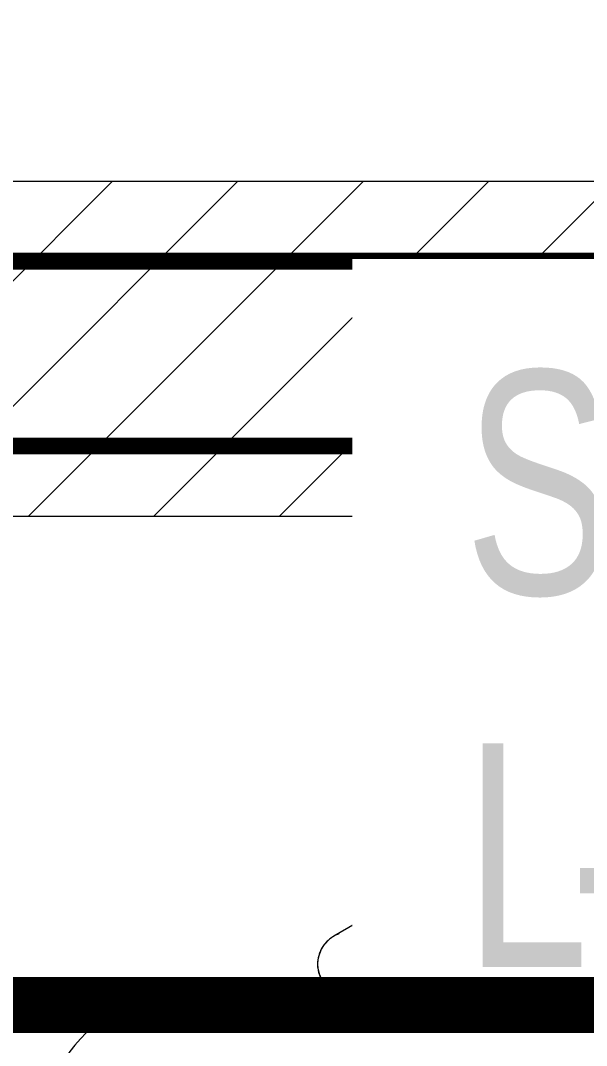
# Model space of a CAD drawing. Header units: millimetres. Extents: x -81374 to 485233, y -39075 to 157313.
# Drawn here: x 37252 to 37759, y -10371 to -9454 of the extents above; entities that cross this region are included whole.
import ezdxf
from ezdxf.enums import TextEntityAlignment as Align

# ---------------------------------------------------------------- set-up
doc = ezdxf.new("R2010")
doc.units = ezdxf.units.MM
doc.linetypes.add('CENTER', pattern=[2, 1.25, -0.25, 0.25, -0.25])
doc.linetypes.add('HIDDEN', pattern=[0.375, 0.25, -0.125])
for name, color, linetype, lineweight in [('CB-AC CABLE TRAY', 213, 'Continuous', 15), ('COPPER PIPE ', 4, 'Continuous', 30), ('G-IMPT', 8, 'Continuous', 5)]:
    doc.layers.add(name, color=color, linetype=linetype, lineweight=lineweight)
for name, color, linetype in [('CEN', 252, 'CENTER'), ('M-HVAC VRV PIPE', 152, 'Continuous'), ('M-HVAC-TEXT', 7, 'Continuous')]:
    doc.layers.add(name, color=color, linetype=linetype)
doc.styles.add('romans', font='stylu.ttf', dxfattribs={"height": 125})
doc.styles.get("Standard").update_dxf_attribs({"font": 'arial.ttf'})

# ---------------------------------------------------------------- blocks, each defined once
blk = doc.blocks.new('ng')
at = {"layer": 'CEN', "color": 9, "linetype": 'HIDDEN', "lineweight": 0, "ltscale": 1500, "true_color": 0xc7c8ca}
blk.add_lwpolyline([(45318.01, 48121.55), (45318.01, 49779.34), (49418.01, 49779.34), (49418.01, 48121.55)], dxfattribs=at)
blk = doc.blocks.new('floor plan 1')
at = {"layer": 'G-IMPT', "color": 8, "ltscale": 500}
for p, q in [((20753.7, -28759.41, 0), (18053.7, -28759.41, 0)), ((20595.41, -28760.52, 0), (20536.54, -28794.52, 0)), ((20651.22, -28768.15, 0), (20648.81, -28762.72, 0)), ((20652.51, -28774.59, 0), (20651.22, -28768.15, 0)), ((20652.04, -28782.64, 0), (20652.55, -28778.7, 0)), ((20652.55, -28778.7, 0), (20652.51, -28774.59, 0)), ((20605.89, -28787.6, 0), (20606.08, -28787.39, 0)), ((20649.34, -28790.23, 0), (20652.04, -28782.64, 0)), ((20586.52, -28789.04, 0), (20572.99, -28796.86, 0)), ((20641.61, -28799.55, 0), (20647.18, -28793.72, 0)), ((20647.18, -28793.72, 0), (20649.34, -28790.23, 0)), ((20565.12, -28844.06, 0), (20638.14, -28801.91, 0)), ((20638.13, -28801.9, 0), (20641.61, -28799.55, 0)), ((20488.17, -28822.44, 0), (20478.07, -28828.27, 0)), ((20473.3, -28831.02, 0), (20466.4, -28835.01, 0)), ((20506.67, -28877.81, 0), (20516.77, -28871.98, 0)), ((20495, -28884.55, 0), (20501.9, -28880.56, 0)), ((20522.1, -29093.6, 0), (20520.13, -29091.58, 0)), ((20528.61, -29100.12, 0), (20522.1, -29093.6, 0)), ((20531.84, -29103.29, 0), (20528.61, -29100.12, 0)), ((20519.41, -29107.12, 0), (20513.14, -29100.81, 0)), ((20523.05, -29110.69, 0), (20519.41, -29107.12, 0)), ((20535.48, -29106.72, 0), (20531.84, -29103.29, 0)), ((20537.94, -29108.9, 0), (20535.48, -29106.72, 0)), ((20540.06, -29110.47, 0), (20537.94, -29108.9, 0)), ((20491.91, -29120.65, 0), (20487.95, -29114.79, 0)), ((20525.63, -29113.18, 0), (20523.05, -29110.69, 0)), ((20528.94, -29116.24, 0), (20525.63, -29113.18, 0)), ((20532.06, -29118.87, 0), (20528.94, -29116.24, 0)), ((20531.3, -29115.27, 0), (20531.51, -29113.82, 0)), ((20531.51, -29113.82, 0), (20532.07, -29112.46, 0)), ((20532.07, -29112.46, 0), (20532.96, -29111.29, 0)), ((20532.96, -29111.29, 0), (20534.11, -29110.38, 0)), ((20534.11, -29110.38, 0), (20535.47, -29109.8, 0)), ((20535.47, -29109.8, 0), (20536.9, -29109.58, 0)), ((20536.9, -29109.58, 0), (20538.34, -29109.73, 0)), ((20538.34, -29109.73, 0), (20539.7, -29110.26, 0)), ((20573.36, -29127.41, 0), (20539.56, -29110.18, 0)), ((20539.7, -29110.26, 0), (20540.83, -29111.08, 0)), ((20540.83, -29111.08, 0), (20541.19, -29111.52, 0)), ((20541.19, -29111.52, 0), (20541.66, -29112.08, 0)), ((20541.66, -29112.08, 0), (20542.08, -29112.81, 0)), ((20482.58, -29127.27, 0), (20478.86, -29121.77, 0)), ((20488.22, -29135.56, 0), (20482.58, -29127.27, 0)), ((20497.46, -29128.8, 0), (20491.91, -29120.65, 0)), ((20533.24, -29119.7, 0), (20532.06, -29118.87, 0)), ((20533.85, -29120.08, 0), (20533.24, -29119.7, 0)), ((20534.35, -29120.37, 0), (20568.16, -29137.6, 0)), ((20567.66, -29127.66, 0), (20566.85, -29128.44, 0)), ((20568.71, -29127.14, 0), (20567.66, -29127.66, 0)), ((20569.68, -29126.93, 0), (20568.71, -29127.14, 0)), ((20571.01, -29126.81, 0), (20569.68, -29126.93, 0)), ((20572.33, -29127.01, 0), (20571.01, -29126.81, 0)), ((20573.57, -29127.53, 0), (20572.33, -29127.01, 0)), ((20574.63, -29128.31, 0), (20573.57, -29127.53, 0)), ((20491.32, -29140.09, 0), (20488.22, -29135.56, 0)), ((20500.51, -29133.26, 0), (20497.46, -29128.8, 0)), ((20503.15, -29137.08, 0), (20500.51, -29133.26, 0)), ((20565.3, -29131.09, 0), (20565.1, -29132.5, 0)), ((20565.1, -29132.5, 0), (20565.17, -29133.45, 0)), ((20565.17, -29133.45, 0), (20565.39, -29134.37, 0)), ((20565.94, -29129.62, 0), (20565.3, -29131.09, 0)), ((20565.39, -29134.37, 0), (20565.76, -29135.23, 0)), ((20565.76, -29135.23, 0), (20566.25, -29136.01, 0)), ((20566.85, -29128.44, 0), (20565.94, -29129.62, 0)), ((20566.25, -29136.01, 0), (20566.88, -29136.7, 0)), ((20567.02, -29136.83, 0), (20570.04, -29139.4, 0)), ((20574.54, -29128.22, 0), (20578.45, -29131.67, 0)), ((20579.22, -29132.56, 0), (20578.45, -29131.67, 0)), ((20581.44, -29145.81, 0), (20579.22, -29132.56, 0)), ((20493.91, -29143.82, 0), (20491.32, -29140.09, 0)), ((20495.61, -29146.23, 0), (20493.91, -29143.82, 0)), ((20495.66, -29143.88, 0), (20495.97, -29142.53, 0)), ((20495.68, -29145.25, 0), (20495.66, -29143.88, 0)), ((20496.06, -29146.57, 0), (20495.68, -29145.25, 0)), ((20495.97, -29142.53, 0), (20496.59, -29141.27, 0)), ((20496.59, -29141.27, 0), (20497.5, -29140.21, 0)), ((20497.5, -29140.21, 0), (20498.63, -29139.4, 0)), ((20498.63, -29139.4, 0), (20499.93, -29138.87, 0)), ((20499.93, -29138.87, 0), (20501.31, -29138.68, 0)), ((20505.92, -29140.95, 0), (20503.15, -29137.08, 0)), ((20522.54, -29162.77, 0), (20505.88, -29140.89, 0)), ((20567.82, -29149.36, 0), (20570.25, -29143.36, 0)), ((20570.25, -29143.36, 0), (20570.04, -29139.4, 0)), ((20578.45, -29153.76, 0), (20581.44, -29145.81, 0)), ((20496.7, -29147.72, 0), (20495.61, -29146.23, 0)), ((20496.6, -29147.59, 0), (20496.06, -29146.57, 0)), ((20496.9, -29147.98, 0), (20496.6, -29147.59, 0)), ((20496.74, -29147.77, 0), (20513.44, -29169.69, 0)), ((20497.33, -29148.44, 0), (20496.9, -29147.98, 0)), ((20497.81, -29148.85, 0), (20497.33, -29148.44, 0)), ((20498.33, -29149.2, 0), (20497.81, -29148.85, 0)), ((20498.88, -29149.49, 0), (20498.33, -29149.2, 0)), ((20499.45, -29149.71, 0), (20498.88, -29149.49, 0)), ((20500.06, -29149.87, 0), (20499.45, -29149.71, 0)), ((20561.71, -29157.6, 0), (20567.82, -29149.36, 0)), ((20572.19, -29162.96, 0), (20578.45, -29153.76, 0)), ((20449.89, -29165.62, 0), (20451.71, -29164.38, 0)), ((20451.71, -29164.38, 0), (20453.93, -29163.92, 0)), ((20453.93, -29163.92, 0), (20455.26, -29164.07, 0)), ((20455.26, -29164.07, 0), (20456.53, -29164.53, 0)), ((20456.53, -29164.53, 0), (20457.65, -29165.27, 0)), ((20514.37, -29161.97, 0), (20512.31, -29166.39, 0)), ((20516.47, -29160.71, 0), (20514.37, -29161.97, 0)), ((20517.99, -29160.58, 0), (20516.04, -29160.72, 0)), ((20516.04, -29160.72, 0), (20516.47, -29160.71, 0)), ((20518.91, -29160.64, 0), (20517.99, -29160.58, 0)), ((20519.81, -29160.84, 0), (20518.91, -29160.64, 0)), ((20520.66, -29161.19, 0), (20519.81, -29160.84, 0)), ((20521.44, -29161.67, 0), (20520.66, -29161.19, 0)), ((20522.13, -29162.28, 0), (20521.44, -29161.67, 0)), ((20522.7, -29162.98, 0), (20522.13, -29162.28, 0)), ((20523.3, -29164.11, 0), (20523.25, -29163.98, 0)), ((20524.33, -29166.38, 0), (20523.3, -29164.11, 0)), ((20551.32, -29167.33, 0), (20557.07, -29162.34, 0)), ((20557.07, -29162.34, 0), (20561.71, -29157.6, 0)), ((20561.95, -29173.34, 0), (20572.19, -29162.96, 0)), ((20448.22, -29169.66, 0), (20448.66, -29167.44, 0)), ((20448.66, -29171.83, 0), (20448.22, -29169.66, 0)), ((20448.66, -29167.44, 0), (20449.89, -29165.62, 0)), ((20448.95, -29172.42, 0), (20471.14, -29211.69, 0)), ((20457.65, -29165.27, 0), (20458.55, -29166.23, 0)), ((20458.55, -29166.23, 0), (20459.2, -29167.38, 0)), ((20481.1, -29206.06, 0), (20458.91, -29166.79, 0)), ((20509, -29176.04, 0), (20511.76, -29173.19, 0)), ((20511.76, -29173.19, 0), (20513.61, -29170.07, 0)), ((20512.31, -29166.39, 0), (20513.29, -29169.48, 0)), ((20513.61, -29170.07, 0), (20512.74, -29168.48, 0)), ((20522.64, -29177.61, 0), (20524.99, -29171.26, 0)), ((20524.99, -29171.26, 0), (20524.33, -29166.38, 0)), ((20536.07, -29177.96, 0), (20551.32, -29167.33, 0)), ((20547.82, -29184.05, 0), (20561.95, -29173.34, 0)), ((20497.49, -29184.38, 0), (20504.37, -29179.76, 0)), ((20504.37, -29179.76, 0), (20509, -29176.04, 0)), ((20516.34, -29184.82, 0), (20522.64, -29177.61, 0)), ((20516.35, -29188.38, 0), (20536.07, -29177.96, 0)), ((20474.61, -29203.36, 0), (20516.35, -29188.38, 0)), ((20475.06, -29196.54, 0), (20487.26, -29190.28, 0)), ((20487.26, -29190.28, 0), (20497.49, -29184.38, 0)), ((20505.47, -29192.81, 0), (20511.16, -29188.97, 0)), ((20511.16, -29188.97, 0), (20516.34, -29184.82, 0)), ((20526.21, -29196.37, 0), (20547.82, -29184.05, 0)), ((20454.25, -29206.13, 0), (20465.91, -29200.76, 0)), ((20477.62, -29214.4, 0), (20526.21, -29196.37, 0)), ((20411.02, -29217.32, 0), (20469.81, -29204.55, 0)), ((20440.57, -29210.94, 0), (20454.26, -29206.13, 0)), ((20469.81, -29204.55, 0), (20474.61, -29203.36, 0)), ((20481.3, -29206.22, 0), (20487.89, -29202.8, 0)), ((20357.14, -29221.03, 0), (20440.57, -29210.94, 0)), ((20412.78, -29228.63, 0), (20473.08, -29215.52, 0)), ((20473.08, -29215.52, 0), (20477.62, -29214.4, 0)), ((20357.14, -29233.39, 0), (20412.78, -29228.63, 0)), ((20430.19, -29224.4, 0), (20439.14, -29223.41, 0)), ((20439.14, -29223.41, 0), (20443.97, -29221.74, 0))]:
    blk.add_line(p, q, dxfattribs=at)
for centre, radius, start, end in [((20753.7, -28609.41, 0), 150, 270, 0), ((20357.14, -28931.02, 0), 227.37, 0, 49.03724), ((20357.14, -28931.02, 0), 228.8, 0, 48.59487), ((20357.14, -28931.02, 0), 228.8, 0, 48.59487), ((20357.14, -28931.02, 0), 228.8, 180, 0), ((20357.14, -28931.02, 0), 228.8, 180, 0), ((20357.14, -28931.02, 0), 227.37, 180, 0)]:
    blk.add_arc(centre, radius, start, end, dxfattribs=at)
for centre, major_axis, ratio, start_param, end_param in [((20593.78, -28794.49, 0), (4.17, -7.23), 0.173648, 3.403392, 3.926991), ((20593.78, -28794.49, 0), (4.17, -7.23), 0.173648, 0.261799, 2.879793), ((20593.78, -28794.49, 0), (4.17, -7.23), 0.173648, 4.18879, 5.235988), ((20593.78, -28794.49, 0), (4.17, -7.23), 0.173648, 5.497787, 6.021386), ((20453.93, -29169.61, 0), (-4.98, -2.81), 0.992436, 6.183384, 6.879071), ((20453.93, -29169.61, 0), (-4.98, -2.81), 0.992436, 2.248945, 3.041791), ((20476.12, -29208.88, 0), (-4.98, -2.81), 0.992436, 4.201269, 5.531684)]:
    blk.add_ellipse(centre, major_axis=major_axis, ratio=ratio, start_param=start_param, end_param=end_param, dxfattribs=at)
for points, knots in [([(20633.61, -28804.02, 0), (20635.18, -28803.45, 0), (20638.22, -28802.01, 0), (20642.35, -28799.14, 0), (20645.89, -28795.59, 0), (20648.81, -28791.51, 0), (20650.94, -28786.95, 0), (20652.3, -28782.08, 0), (20652.73, -28777.09, 0), (20652.2, -28770.37, 0), (20650.5, -28765.75, 0), (20648.8, -28762.73, 0)], [-0.5555556, -0.5555556, -0.5555556, -0.5555556, -0.5, -0.4444444, -0.3888889, -0.3333333, -0.2777778, -0.2222222, -0.1666667, -0.1111111, 0, 0, 0, 0]), ([(20633.61, -28804.02, 0), (20634.78, -28803.59, 0), (20636.86, -28802.67, 0), (20639.78, -28800.94, 0), (20642.77, -28798.72, 0), (20645.89, -28795.59, 0), (20648.81, -28791.5, 0), (20650.94, -28786.95, 0), (20652.29, -28782.11, 0), (20652.73, -28777.1, 0), (20652.34, -28772.05, 0), (20651.07, -28767.32, 0), (20649.65, -28764.24, 0), (20648.8, -28762.73, 0)], [-0.5555556, -0.5555556, -0.5555556, -0.5555556, -0.5138889, -0.4791667, -0.4444444, -0.3888889, -0.3333333, -0.2777778, -0.2222222, -0.1666667, -0.1111111, -0.0555556, 0, 0, 0, 0]), ([(20594.71, -28793.95, 0), (20594.39, -28793.41, 0), (20593.76, -28792.33, 0), (20592.97, -28791.07, 0), (20592.38, -28790.15, 0), (20591.97, -28789.51, 0), (20591.59, -28788.92, 0), (20591.27, -28788.39, 0), (20591, -28787.92, 0), (20590.86, -28787.65, 0), (20590.8, -28787.53, 0)], [-1, -1, -1, -1, -0.8571429, -0.7142857, -0.6428571, -0.5714286, -0.5, -0.4285714, -0.3571429, -0.2857143, -0.2857143, -0.2857143, -0.2857143]), ([(20591.17, -28786.6, 0), (20591.37, -28786.65, 0), (20591.74, -28786.8, 0), (20592.34, -28787.15, 0), (20592.84, -28787.49, 0), (20593.37, -28787.89, 0), (20593.93, -28788.37, 0), (20594.51, -28788.92, 0), (20595.28, -28789.74, 0), (20596.22, -28790.9, 0), (20596.91, -28791.96, 0), (20597.22, -28792.5, 0)], [-0.8571429, -0.8571429, -0.8571429, -0.8571429, -0.7142857, -0.6428571, -0.5714286, -0.5, -0.4285714, -0.3571429, -0.2857143, -0.1428571, 0, 0, 0, 0]), ([(20596.16, -28785.11, 0), (20596.34, -28785.72, 0), (20596.77, -28787.12, 0), (20597.41, -28788.5, 0), (20597.78, -28789.27, 0)], [-0.07703691, -0.07703691, -0.07703691, -0.07703691, -0.05555556, -0.0274858, -0.0274858, -0.0274858, -0.0274858]), ([(20598.75, -28801.02, 0), (20598.62, -28800.93, 0), (20598.41, -28800.69, 0), (20598.08, -28800.18, 0), (20597.81, -28799.72, 0), (20597.51, -28799.17, 0), (20597.19, -28798.55, 0), (20596.84, -28797.88, 0), (20596.33, -28796.91, 0), (20595.64, -28795.59, 0), (20595.02, -28794.5, 0), (20594.71, -28793.95, 0)], [-0.8571429, -0.8571429, -0.8571429, -0.8571429, -0.7142857, -0.6428571, -0.5714286, -0.5, -0.4285714, -0.3571429, -0.2857143, -0.1428571, 0, 0, 0, 0]), ([(20597.22, -28792.5, 0), (20597.53, -28793.05, 0), (20598.11, -28794.17, 0), (20598.65, -28795.57, 0), (20598.97, -28796.65, 0), (20599.15, -28797.42, 0), (20599.29, -28798.14, 0), (20599.35, -28798.59, 0), (20599.37, -28798.8, 0)], [-1, -1, -1, -1, -0.8571429, -0.7142857, -0.6428571, -0.5714286, -0.5, -0.4285714, -0.4285714, -0.4285714, -0.4285714]), ([(20531.3, -29115.28, 0), (20531.3, -29115.56, 0), (20531.33, -29115.98, 0), (20531.41, -29116.5, 0), (20531.49, -29116.84, 0), (20531.59, -29117.17, 0), (20531.7, -29117.48, 0), (20531.84, -29117.8, 0), (20531.98, -29118.06, 0), (20532.14, -29118.32, 0), (20532.27, -29118.52, 0), (20532.41, -29118.69, 0), (20532.55, -29118.86, 0), (20532.71, -29119.05, 0), (20532.86, -29119.22, 0), (20532.98, -29119.37, 0), (20533.04, -29119.44, 0), (20533.07, -29119.47, 0)], [0, 0, 0, 0, 0.166667, 0.25, 0.3125, 0.375, 0.458333, 0.510417, 0.583333, 0.635417, 0.6875, 0.729167, 0.770833, 0.822917, 0.895833, 0.958333, 1, 1, 1, 1]), ([(20533.07, -29119.47, 0), (20533.23, -29119.62, 0), (20533.5, -29119.84, 0), (20533.88, -29120.11, 0), (20534.19, -29120.29, 0), (20534.51, -29120.46, 0), (20534.85, -29120.6, 0), (20535.2, -29120.72, 0), (20535.55, -29120.82, 0), (20535.91, -29120.9, 0), (20536.26, -29120.95, 0), (20536.63, -29120.98, 0), (20536.99, -29120.98, 0), (20537.35, -29120.96, 0), (20537.72, -29120.92, 0), (20538.08, -29120.85, 0), (20538.43, -29120.76, 0), (20538.78, -29120.65, 0), (20539.24, -29120.47, 0), (20539.58, -29120.31, 0), (20539.79, -29120.18, 0)], [0, 0, 0, 0, 0.0555556, 0.0833333, 0.1111111, 0.1388889, 0.1666667, 0.1944444, 0.2222222, 0.25, 0.2777778, 0.3055556, 0.3333333, 0.3611111, 0.3888889, 0.4166667, 0.4444444, 0.4722222, 0.5, 0.5555556, 0.5555556, 0.5555556, 0.5555556]), ([(20572.57, -29137.88, 0), (20572.51, -29137.91, 0), (20572.26, -29137.98, 0), (20571.89, -29138.08, 0), (20571.45, -29138.16, 0), (20571.06, -29138.2, 0), (20570.68, -29138.21, 0), (20570.17, -29138.2, 0), (20569.54, -29138.11, 0), (20568.92, -29137.93, 0), (20568.44, -29137.74, 0), (20567.98, -29137.52, 0), (20567.44, -29137.19, 0), (20567.05, -29136.87, 0), (20566.87, -29136.69, 0)], [0.5555556, 0.5555556, 0.5555556, 0.5555556, 0.5694444, 0.6111111, 0.6388889, 0.6666667, 0.6944444, 0.7222222, 0.7777778, 0.8333333, 0.8611111, 0.8888889, 0.9444444, 1, 1, 1, 1]), ([(20574.64, -29128.32, 0), (20574.74, -29128.41, 0), (20574.9, -29128.57, 0), (20575.11, -29128.81, 0), (20575.31, -29129.06, 0), (20575.49, -29129.33, 0), (20575.66, -29129.6, 0), (20575.81, -29129.89, 0), (20575.95, -29130.21, 0), (20576.1, -29130.58, 0), (20576.21, -29130.95, 0), (20576.3, -29131.34, 0), (20576.39, -29131.85, 0), (20576.41, -29132.25, 0), (20576.4, -29132.51, 0)], [0, 0, 0, 0, 0.083333, 0.145833, 0.208333, 0.291667, 0.354167, 0.416667, 0.5, 0.583333, 0.666667, 0.75, 0.833333, 1, 1, 1, 1]), ([(20576.4, -29132.51, 0), (20576.41, -29132.61, 0), (20576.41, -29132.83, 0), (20576.39, -29133.2, 0), (20576.34, -29133.61, 0), (20576.27, -29133.96, 0), (20576.19, -29134.28, 0), (20576.07, -29134.64, 0), (20575.88, -29135.12, 0), (20575.64, -29135.55, 0), (20575.46, -29135.82, 0), (20575.39, -29135.92, 0), (20575.36, -29135.96, 0)], [0, 0, 0, 0, 0.0277778, 0.0555556, 0.0833333, 0.1111111, 0.125, 0.1388889, 0.1666667, 0.1944444, 0.2083333, 0.2222222, 0.2222222, 0.2222222, 0.2222222]), ([(20505.98, -29141.04, 0), (20505.94, -29140.97, 0), (20505.85, -29140.85, 0), (20505.69, -29140.66, 0), (20505.53, -29140.48, 0), (20505.34, -29140.29, 0), (20505.15, -29140.1, 0), (20504.95, -29139.93, 0), (20504.67, -29139.7, 0), (20504.38, -29139.51, 0), (20504.08, -29139.34, 0), (20503.82, -29139.21, 0), (20503.37, -29139.02, 0), (20502.76, -29138.83, 0), (20502.02, -29138.7, 0), (20501.55, -29138.68, 0), (20501.31, -29138.69, 0)], [0, 0, 0, 0, 0.0625, 0.109375, 0.15625, 0.203125, 0.246094, 0.296875, 0.34375, 0.4375, 0.484375, 0.53125, 0.59375, 0.75, 0.875, 1, 1, 1, 1]), ([(20506.97, -29144.74, 0), (20506.98, -29144.63, 0), (20506.99, -29144.4, 0), (20506.99, -29144.05, 0), (20506.97, -29143.71, 0), (20506.93, -29143.37, 0), (20506.86, -29143.02, 0), (20506.77, -29142.67, 0), (20506.66, -29142.37, 0), (20506.56, -29142.11, 0), (20506.46, -29141.87, 0), (20506.32, -29141.57, 0), (20506.15, -29141.29, 0), (20506.03, -29141.11, 0), (20505.98, -29141.04, 0)], [0.6666667, 0.6666667, 0.6666667, 0.6666667, 0.6944444, 0.7222222, 0.75, 0.7777778, 0.8055556, 0.8333333, 0.8611111, 0.8819444, 0.9027778, 0.9305556, 0.9722222, 1, 1, 1, 1]), ([(20522.67, -29162.93, 0), (20522.76, -29163.06, 0), (20522.97, -29163.38, 0), (20523.24, -29163.93, 0), (20523.43, -29164.48, 0), (20523.55, -29164.95, 0), (20523.63, -29165.37, 0), (20523.66, -29165.75, 0), (20523.68, -29166.13, 0), (20523.65, -29166.68, 0), (20523.52, -29167.46, 0), (20523.24, -29168.28, 0), (20522.82, -29169.08, 0), (20522.29, -29169.8, 0), (20521.5, -29170.58, 0), (20520.76, -29171.06, 0), (20520.29, -29171.31, 0), (20520.02, -29171.44, 0), (20519.77, -29171.56, 0), (20519.62, -29171.65, 0), (20519.56, -29171.72, 0), (20519.46, -29171.79, 0), (20519.75, -29171.76, 0), (20520.06, -29171.71, 0), (20519.82, -29171.78, 0), (20519.28, -29171.87, 0), (20518.73, -29171.91, 0), (20518.25, -29171.9, 0), (20517.99, -29171.88, 0)], [0, 0, 0, 0, 0.05, 0.1, 0.125, 0.15, 0.175, 0.1875, 0.2, 0.225, 0.25, 0.275, 0.3, 0.325, 0.35, 0.4, 0.425, 0.45, 0.475, 0.525, 0.575, 0.6375, 0.7, 0.75, 0.85, 0.9, 0.95, 1, 1, 1, 1]), ([(20517.99, -29171.88, 0), (20517.69, -29171.88, 0), (20517.07, -29171.84, 0), (20516.33, -29171.67, 0), (20515.83, -29171.5, 0), (20515.55, -29171.38, 0), (20515.35, -29171.28, 0), (20515.15, -29171.17, 0), (20514.95, -29171.06, 0), (20514.76, -29170.94, 0), (20514.57, -29170.81, 0), (20514.39, -29170.66, 0), (20514.21, -29170.52, 0), (20514.04, -29170.36, 0), (20513.88, -29170.2, 0), (20513.72, -29170.04, 0), (20513.53, -29169.81, 0), (20513.4, -29169.64, 0), (20513.32, -29169.52, 0)], [0, 0, 0, 0, 0.166667, 0.333333, 0.416667, 0.458333, 0.5, 0.541667, 0.583333, 0.625, 0.666667, 0.708333, 0.75, 0.791667, 0.833333, 0.875, 0.916667, 1, 1, 1, 1]), ([(20454.25, -29206.13, 0), (20454.25, -29206.13, 0), (20454.23, -29206.14, 0), (20454.21, -29206.23, 0), (20454.25, -29206.5, 0), (20454.38, -29206.99, 0), (20454.57, -29207.58, 0), (20454.75, -29208.05, 0), (20454.79, -29208.18, 0)], [0.4980564, 0.4980564, 0.4980564, 0.4980564, 0.5, 0.5555556, 0.6111111, 0.6666667, 0.75, 0.7777778, 0.7777778, 0.7777778, 0.7777778]), ([(20456.12, -29209.39, 0), (20455.99, -29209.11, 0), (20455.72, -29208.56, 0), (20455.35, -29207.82, 0), (20455.02, -29207.2, 0), (20454.74, -29206.71, 0), (20454.51, -29206.35, 0), (20454.35, -29206.16, 0), (20454.28, -29206.12, 0), (20454.26, -29206.13, 0)], [0.1111111, 0.1111111, 0.1111111, 0.1111111, 0.1666667, 0.2222222, 0.2777778, 0.3333333, 0.3888889, 0.4444444, 0.4956758, 0.4956758, 0.4956758, 0.4956758]), ([(20477.51, -29213.52, 0), (20477.47, -29213.34, 0), (20477.39, -29212.96, 0), (20477.17, -29212.01, 0), (20476.81, -29210.56, 0), (20476.37, -29208.93, 0), (20476.02, -29207.65, 0), (20475.75, -29206.72, 0), (20475.5, -29205.86, 0), (20475.27, -29205.1, 0), (20475.06, -29204.45, 0), (20474.82, -29203.76, 0), (20474.71, -29203.48, 0), (20474.66, -29203.4, 0)], [0, 0, 0, 0, 0.0555556, 0.1111111, 0.2222222, 0.3333333, 0.3888889, 0.4444444, 0.5, 0.5555556, 0.6111111, 0.6666667, 0.7777778, 0.7777778, 0.7777778, 0.7777778]), ([(20477.51, -29213.52, 0), (20477.55, -29213.69, 0), (20477.6, -29213.99, 0), (20477.65, -29214.3, 0), (20477.64, -29214.39, 0), (20477.62, -29214.39, 0)], [0, 0, 0, 0, 0.0555556, 0.1111111, 0.1797143, 0.1797143, 0.1797143, 0.1797143])]:
    blk.add_open_spline(points, degree=3, knots=knots, dxfattribs=at)
for points in [[(20590.61, -28786.93, 0), (20590.6, -28786.77, 0), (20590.64, -28786.67, 0), (20590.73, -28786.61, 0)], [(20596.16, -28785.13, 0), (20596.56, -28786.54, 0), (20597.17, -28787.92, 0), (20597.81, -28789.28, 0)], [(20600.32, -28793.77, 0), (20601.2, -28795.01, 0), (20602.15, -28796.16, 0), (20603.19, -28797.22, 0)], [(20600.32, -28793.78, 0), (20601.2, -28795.01, 0), (20602.16, -28796.16, 0), (20603.19, -28797.22, 0)], [(20477.62, -29214.39, 0), (20477.61, -29214.4, 0), (20477.6, -29214.38, 0), (20477.58, -29214.35, 0)]]:
    blk.add_open_spline(points, degree=3, dxfattribs=at)
at = {"layer": 'CEN', "linetype": 'Continuous'}
blk.add_blockref('ng', (-28240.37, -78519.65), dxfattribs=at)
at = {"layer": 'G-IMPT', "color": 8, "ltscale": 500}
for rotation, p in [(359.99915, (39680.63, -4989.62, 0)), (359.99915, (35886.72, -10139.29, 0)), (270.00085, (28873.29, -20643.48, 0)), (359.99915, (11975.31, -26935.44, 0)), (359.99915, (15267.63, -26935.44, 0)), (359.99915, (26686.27, -26987.73, 0)), (270.00085, (15861.11, -28615.02, 0)), (89.99915, (23697.81, -33300.57, 0)), (89.99915, (23597.87, -35337.73, 0)), (89.99915, (23597.88, -37388.34, 0)), (359.99915, (13750.44, -37781.54, 0)), (89.99915, (23697.83, -40746.76, 0)), (89.99915, (23597.8, -44302.49, 0)), (89.99915, (23597.81, -46399.06, 0)), (89.99915, (23697.78, -48339.78, 0)), (89.99915, (23697.77, -54279.98, 0)), (359.99915, (27418.07, -55702.4, 0)), (89.99915, (9671.91, -65856.51, 0)), (359.99915, (4684.11, -67403.39, 0)), (359.99915, (8737.21, -67403.39, 0))]:
    blk.add_attdef('PARTITIONTYPE', text='', height=200, rotation=rotation, dxfattribs=at).set_placement(p, align=Align.MIDDLE_CENTER)
blk = doc.blocks.new('*U117')
at = {"layer": 'CB-AC CABLE TRAY', "true_color": 0xa953a0}
h = blk.add_hatch(dxfattribs=at)
h.set_pattern_fill('ANSI31', color=215, scale=25)
h.set_pattern_definition([(45, (-898891.7, 1102908.81), (-56.1266008, 56.1266008), [])])
h.paths.add_polyline_path([(-88704.88, -150.44), (-88704.88, 149.56), (-82827.36, 149.56), (-82827.36, -150.44)])
at = {"layer": 'CB-AC CABLE TRAY', "color": 215, "true_color": 0xa953a0}
blk.add_lwpolyline([(-88704.88, -150.44), (-88704.88, 149.56), (-82827.36, 149.56), (-82827.36, -150.44)], close=True, dxfattribs=at)

msp = doc.modelspace()

# ---------------------------------------------------------------- linework, layer by layer
at = {"layer": 'COPPER PIPE ', "color": 4, "linetype": 'Continuous', "const_width": 15}
msp.add_lwpolyline([(41928.5, -9669.61), (33008.97, -9669.61), (33008.97, -9867.03), (32769.56, -9867.03)], dxfattribs=at)
at = {"layer": 'M-HVAC VRV PIPE', "color": 171, "linetype": 'Continuous', "const_width": 15}
msp.add_lwpolyline([(41057.07, -9834.98), (34019.63, -9834.98)], dxfattribs=at)

# ---------------------------------------------------------------- block references
at = {"linetype": 'Continuous', "rotation": 180}
msp.add_blockref('floor plan 1', (58170.8, -39075.37), dxfattribs=at)
at = {"layer": 'CB-AC CABLE TRAY', "color": 4, "linetype": 'HIDDEN', "rotation": 359.9997198436913}
msp.add_blockref('*U117', (123418.78, -9748.07), dxfattribs=at)

# ---------------------------------------------------------------- next in the draw order: texts
at = {"layer": 'M-HVAC-TEXT', "insert": (37649.43, -10303.91), "char_height": 200, "width": 1193.9073, "attachment_point": 7, "style": 'romans', "bg_fill": 2}
msp.add_mtext('{\\W0.75;\\T0.75;\\C171;S-3/8-8RMT \\P\\pxt5.333333;L-1/4-8RMT}', dxfattribs=at)

# ---------------------------------------------------------------- next in the draw order: linework, layer by layer
at = {"layer": 'CEN', "color": 11, "linetype": 'HIDDEN', "lineweight": 0, "ltscale": 1500, "const_width": 50}
msp.add_lwpolyline([(41093.16, -8677.28), (41093.16, -10335.07), (36993.16, -10335.07), (36993.16, -8677.28)], dxfattribs=at)

doc.saveas('drawing.dxf')
